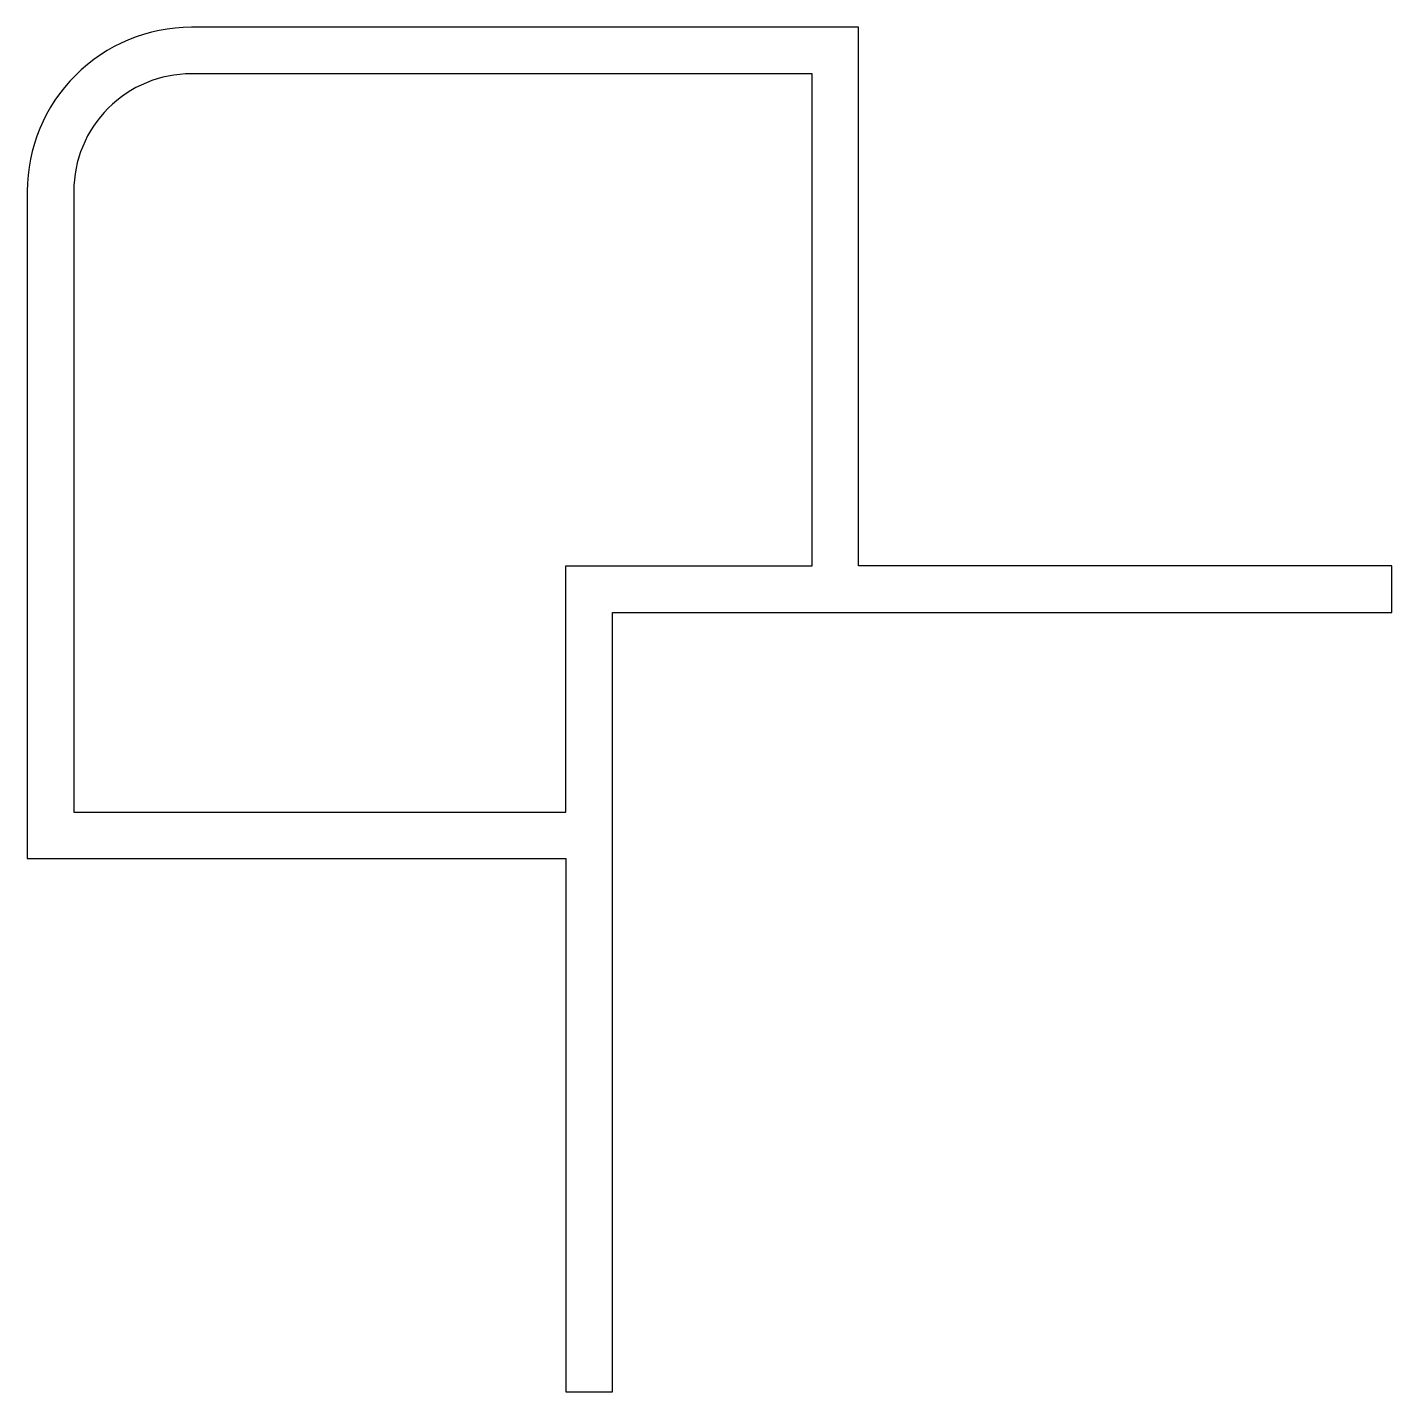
# Model space of a CAD drawing. Extents: x 940.7 to 990.6, y -34.6 to 15.3.
import ezdxf

# ---------------------------------------------------------------- set-up
doc = ezdxf.new("R2010")
doc.units = 0
doc.header["$LTSCALE"] = 15
doc.layers.get('0').update_dxf_attribs({"linetype": 'CONTINUOUS'})

msp = doc.modelspace()

# ---------------------------------------------------------------- linework, layer by layer
at = {"ltscale": 0.05}
for points in [[(960.398, -34.65), (962.098, -34.65), (962.098, -6.15), (990.598, -6.15), (990.598, -4.45), (971.098, -4.45), (971.098, 15.25), (946.698, 15.25, 0.414214), (940.698, 9.25), (940.698, -15.15), (960.398, -15.15)], [(942.398, -13.45), (960.398, -13.45), (960.398, -4.45), (969.398, -4.45), (969.398, 13.55), (946.698, 13.55, 0.414214), (942.398, 9.25)]]:
    msp.add_lwpolyline(points, format="xyb", close=True, dxfattribs=at)

doc.saveas('drawing.dxf')
